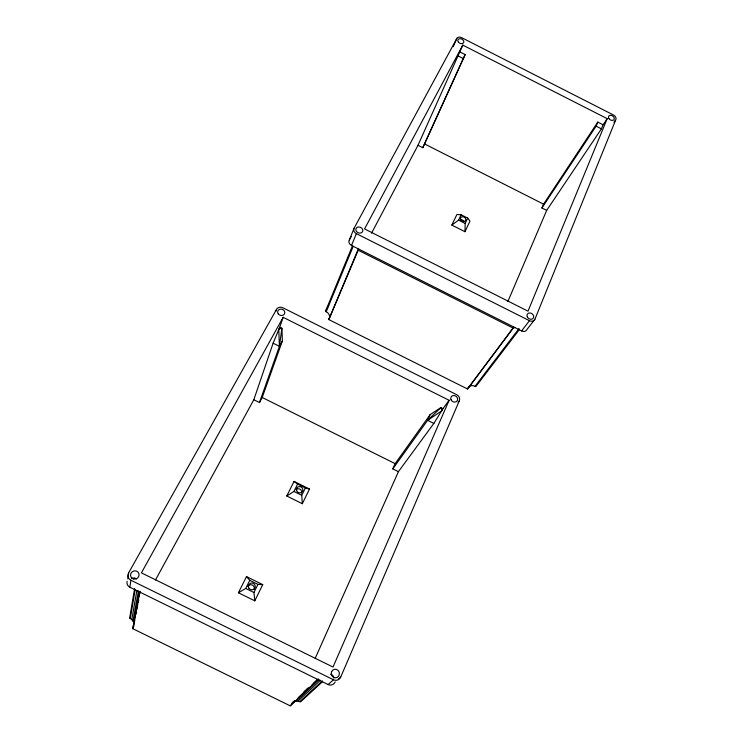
<?xml version="1.0" encoding="UTF-8"?>
<svg xmlns="http://www.w3.org/2000/svg" width="743" height="743" viewBox="0 0 743 743"><rect width="100%" height="100%" fill="white"/><g stroke="black" fill="none" stroke-linecap="round" stroke-linejoin="round"><path stroke-width="1.11" d="M464.979 231.714L465.183 223.439L467.709 218.108L461.124 214.783L456.926 214.467L451.828 225.083L464.979 231.714L469.994 221.07L467.709 218.108M133.814 626.293C134.65 623.015 132.765 619.476 129.635 618.25L134.594 588.605M279.767 327.18L273.127 343.192L253.809 399.734L259.465 402.548L279.414 346.331L281.894 328.239L279.767 327.18L283.148 317.317L449.106 400.282L333.013 667.047L141.402 572.862L283.148 317.317M127.787 578.918L128.65 572.844L276.563 309.302A4.848 4.198 18.6 0 1 282.925 307.797L456.731 394.719A4.811 4.17 36.5 0 1 459.35 400.709L340.712 677.059L338.334 679.121M335.177 681.879A5.591 5.322 79.4 0 1 328.118 684.554L129.858 587.193L130.907 580.246A5.758 5.461 -22 0 1 128.65 572.844M514.825 327.524L513.218 328.127L467.523 388.988L328.777 319.555L358.349 248.868M130.257 618.548L135.207 589.366M131.78 619.569L136.888 590.49M132.96 620.962L138.402 590.899M133.731 622.625L139.387 591.93M318.598 679.056L290.225 705.85L132.783 628.689L139.712 591.279M139.777 592.31L132.783 628.689M134.437 622.179L134.864 619.922M135.913 614.275L136.34 612.009M136.758 609.752L137.817 604.096M138.235 601.839L138.662 599.582M139.712 593.926L140.139 591.669M138.235 602.703L138.653 600.455M275.904 311.317L276.563 309.302M259.465 402.548L262.205 397.486L282.396 340.879L281.894 328.239L278.746 329.01L279.414 346.331L273.127 343.192M349.284 240.147L354.077 228.259L456.806 38.46A4.021 2.916 25.6 0 1 461.765 37.717L613.43 114.979A4.003 2.898 32.3 0 1 615.882 119.484L534.914 319.249L526.963 329.483A4.467 3.669 36.2 0 1 521.595 330.923L351.523 245.441A4.477 3.706 23.3 0 1 349.284 240.147L351.281 236.45M351.523 245.441L356.361 233.627A4.56 3.752 23.4 0 1 354.077 228.259M328.777 319.555L329.112 318.933A5.963 5.145 22.5 0 0 326.196 311.726L325.471 311.363L352.6 245.496M507.803 301.695L546.672 210.39L601.421 128.855L603.093 124.796L607.207 118.657L462.805 45.119L364.562 228.928L528.004 311.178L607.207 118.657M326.196 311.726L353.101 246.62M546.672 210.39L541.916 207.975L596.109 126.152L597.79 122.103L603.093 124.796M329.112 318.933L358.655 249.146M467.523 388.988L513.747 327.106M541.916 207.975L543.56 204.158L597.79 122.103M453.211 46.744L456.806 38.46M449.106 400.282L442.949 408.706L433.856 423.417L398.415 471.666L315.218 658.289M371.556 233.153L418.012 145.275L462.805 45.119M398.415 471.666L392.796 468.879L427.615 420.306L430.123 414.64L440.831 407.656L442.949 408.706M290.225 705.85L295.463 700.528M392.796 468.879L395.146 463.651L430.123 414.64M418.012 145.275L422.804 147.699L465.146 54.583L459.815 51.861M422.804 147.699L465.146 54.583M451.828 225.083L458.58 220.114L461.124 214.783M254.803 600.836L262.734 584.63L246.481 576.614L238.41 592.765L254.803 600.836L253.948 592.515L257.951 584.37L262.734 584.63M302.327 503.717L309.506 489.061L294.061 481.399L286.761 495.999L302.327 503.717L301.751 495.321L305.373 487.956L309.506 489.061M238.41 592.765L245.701 588.456L249.75 580.329L246.481 576.614M286.761 495.999L293.931 491.448L297.581 484.102L294.061 481.399M325.471 311.363L328.74 305.224M155.482 579.995L253.809 399.734M279.414 346.331L282.396 340.879M613.969 122.289L615.25 120.412M458.078 402.4L459.35 400.709M467.793 388.348A5.944 5.108 37.1 0 1 475.083 386.267L519.013 328.582M519.533 329.335L475.799 386.62L475.083 386.267M521.595 330.923L529.462 320.697A4.542 3.715 36 0 0 534.914 319.249M427.615 420.306L440.831 407.656L442.113 410.619L427.615 420.306L433.856 423.417M291.507 703.593L294.516 700.723M306.144 689.68L307.806 688.102M303.906 691.826L305.559 690.256M298.649 697.463L307.853 688.752M312.041 684.795L317.893 679.251M297.934 698.188L309.459 687.284M313.583 683.393L317.698 679.501M292.853 702.302L296.234 701.011L319.007 679.604M296.234 701.011L298.054 701.095L320.428 680.244M298.054 701.095L299.782 701.671L322.341 680.876M322.443 681.73L300.395 701.968L299.782 701.671M328.118 684.554L333.514 679.78A5.712 5.424 77.5 0 0 340.712 677.059M130.907 580.246L333.514 679.78M249.75 580.329L257.951 584.37M245.701 588.456L253.948 592.515M297.581 484.102L305.373 487.956M293.931 491.448L301.751 495.321M262.205 397.486L395.146 463.651M356.361 233.627L529.462 320.697M358.145 250.187L513.218 328.127M424.736 144.012L543.56 204.158M458.58 220.114L465.183 223.439M457.744 55.734L463.093 58.456M596.109 126.152L601.421 128.855M460.428 219.789A2.758 2.21 29.1 0 1 463.901 221.544M330.57 674.291A4.189 3.984 79.2 0 1 333.895 678.062M129.858 587.193A5.647 5.35 -23.7 0 1 127.118 581.267M131.492 578.611A4.226 4.012 -23.6 0 1 136.563 578.964M296.086 489.711A3.251 3.065 26.8 0 1 301.463 493.259M247.856 586.608A3.418 3.39 21 0 1 252.425 585.085A3.418 3.39 21 0 1 253.995 589.626M460.734 219.64A2.768 2.21 29.1 0 0 465.294 220.829A2.768 2.21 29.1 0 0 463.428 216.854A2.768 2.21 29.1 0 0 460.734 219.64M608.796 118.36A3.148 2.285 32.3 0 0 613.867 119.781A3.148 2.285 32.3 0 0 611.498 115.434A3.148 2.285 32.3 0 0 608.796 118.36M458.487 42.221A3.167 2.294 25.6 0 0 463.651 42.611A3.167 2.294 25.6 0 0 460.363 38.71A3.167 2.294 25.6 0 0 458.487 42.221M527.316 316.908A3.576 2.926 35.9 0 0 533.13 318.348A3.576 2.926 35.9 0 0 530.595 313.054A3.576 2.926 35.9 0 0 527.316 316.908M356.529 231.51A3.585 2.953 23.5 0 0 362.538 231.667A3.585 2.953 23.5 0 0 358.943 226.996A3.585 2.953 23.5 0 0 356.529 231.51M451.038 399.734A3.613 3.13 36.5 0 0 456.973 401.118A3.613 3.13 36.5 0 0 454.567 395.61A3.613 3.13 36.5 0 0 451.038 399.734M331.619 671.691A4.282 4.068 77.4 0 0 335.762 677.765A4.282 4.068 77.4 0 0 338.641 671.087A4.282 4.068 77.4 0 0 331.619 671.691M133.786 579.001A4.319 4.096 -21.8 0 0 138.913 573.652A4.319 4.096 -21.8 0 0 131.697 572.221A4.319 4.096 -21.8 0 0 133.786 579.001M278.263 313.908A3.631 3.148 18.7 0 0 284.458 313.936A3.631 3.148 18.7 0 0 280.919 309.125A3.631 3.148 18.7 0 0 278.263 313.908M296.633 490.631A3.269 3.074 26.8 0 0 302.141 491.82A3.269 3.074 26.8 0 0 300.218 486.665A3.269 3.074 26.8 0 0 296.633 490.631M248.989 588.307A3.436 3.409 21.7 0 0 254.923 587.927A3.436 3.409 21.7 0 0 251.598 583.014A3.436 3.409 21.7 0 0 248.989 588.307"/></g></svg>
